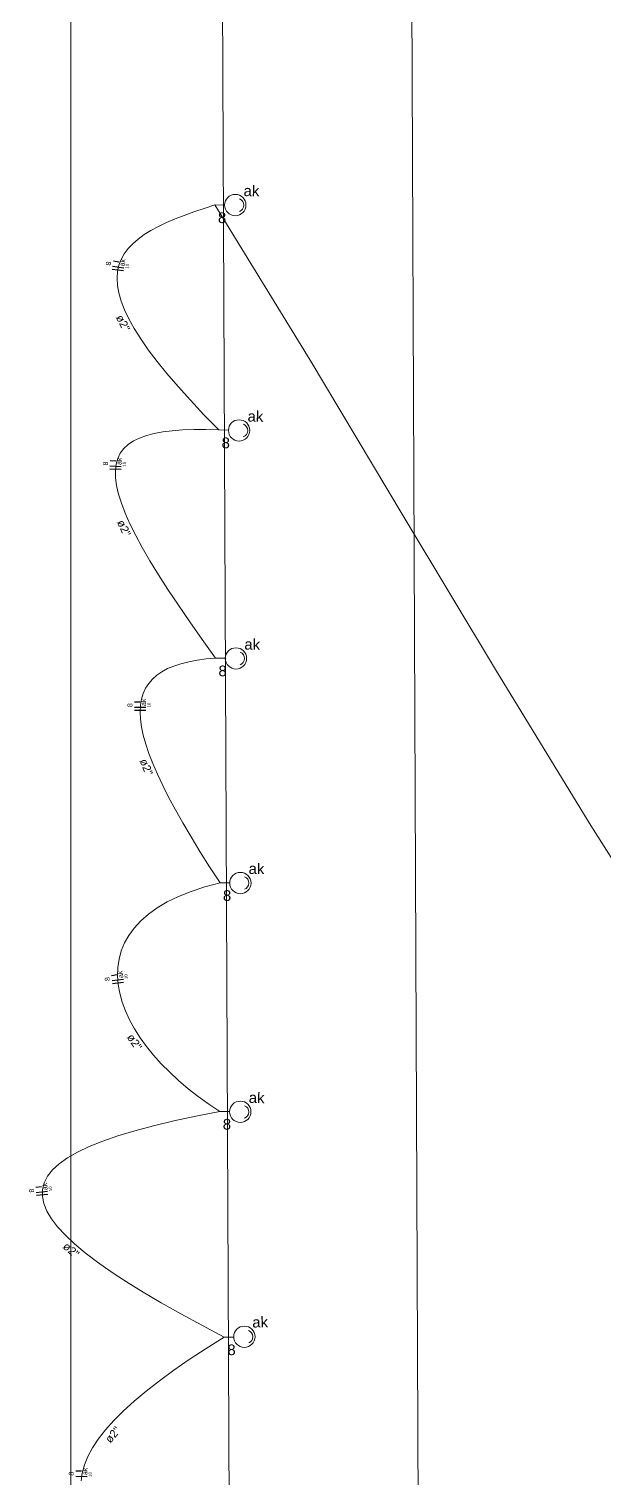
# Model space of a CAD drawing. Header units: millimetres. Extents: x -395 to 1008, y 9 to 692.
# Drawn here: x -136.81 to -129.19, y 46.81 to 65.99 of the extents above; entities that cross this region are included whole.
import ezdxf

# ---------------------------------------------------------------- set-up
doc = ezdxf.new("R2010")
doc.units = ezdxf.units.MM
doc.header["$LTSCALE"] = 0.1
doc.header["$MEASUREMENT"] = 0
for name, color, linetype, lineweight in [('.10 ultra fina', 240, 'Continuous', 5), ('.15', 150, 'Continuous', 15), ('.20', 130, 'Continuous', 5), ('.25', 70, 'Continuous', 5), ('.30', 50, 'Continuous', 5), ('.40 Interno parede', 27, 'Continuous', 5)]:
    doc.layers.add(name, color=color, linetype=linetype, lineweight=lineweight)
doc.styles.add('Arial', font='arial.ttf')

# ---------------------------------------------------------------- blocks, each defined once
blk = doc.blocks.new('eeetet')
at = {"layer": '.10 ultra fina', "color": 240, "lineweight": 5}
for p, q in [((556.944, 174.258), (556.942, 77.469)), ((561.322, 156.67), (561.563, 100.637)), ((558.822, 156.649), (559.063, 100.616))]:
    blk.add_line(p, q, dxfattribs=at)

msp = doc.modelspace()

# ---------------------------------------------------------------- linework, layer by layer
at = {"layer": '.15', "color": 150, "lineweight": 15}
for p, q in [((-134.222, 63.656), (-134.35, 63.657)), ((-134.171, 60.676), (-134.299, 60.679)), ((-134.213, 57.659), (-134.341, 57.661)), ((-134.155, 54.686), (-134.283, 54.687)), ((-134.156, 51.66), (-134.284, 51.663)), ((-134.102, 48.677), (-134.23, 48.674))]:
    msp.add_line(p, q, dxfattribs=at)
for centre in [(-134.081, 63.655), (-134.03, 60.673), (-134.072, 57.656), (-134.014, 54.684), (-134.015, 51.657), (-133.961, 48.68)]:
    msp.add_circle(centre, 0.141, dxfattribs=at)
for centre, start, end in [((-134.056, 63.654), 289.7758, 69.146), ((-134.005, 60.673), 289.0987, 68.4689), ((-134.047, 57.656), 289.2006, 68.5708), ((-133.989, 54.684), 289.6721, 69.0423), ((-133.99, 51.656), 289.0293, 68.3995), ((-133.936, 48.68), 291.4592, 70.8294)]:
    msp.add_arc(centre, 0.0881, start, end, dxfattribs=at)
at = {"layer": '.20', "color": 130, "lineweight": 20}
for points in [[(-134.35, 63.657), (-134.492, 63.612), (-134.628, 63.566), (-134.756, 63.519), (-134.878, 63.472), (-134.992, 63.423), (-135.098, 63.372), (-135.196, 63.319), (-135.286, 63.264), (-135.366, 63.205), (-135.437, 63.144), (-135.498, 63.079), (-135.549, 63.009), (-135.589, 62.936), (-135.619, 62.858), (-135.637, 62.775), (-135.644, 62.686), (-135.638, 62.592), (-135.62, 62.492), (-135.59, 62.385), (-135.546, 62.271), (-135.488, 62.15), (-135.417, 62.022), (-135.331, 61.885), (-135.231, 61.741), (-135.115, 61.587), (-134.985, 61.425), (-134.838, 61.254), (-134.675, 61.072), (-134.496, 60.881), (-134.299, 60.679)], [(-134.35, 63.657), (-133.093, 61.605), (-131.859, 59.545), (-130.629, 57.489), (-129.381, 55.445), (-128.096, 53.425), (-126.753, 51.437), (-125.331, 49.493), (-123.81, 47.603), (-122.17, 45.776), (-120.39, 44.023), (-118.45, 42.354), (-116.33, 40.779), (-114.008, 39.308), (-111.465, 37.952), (-108.68, 36.719), (-105.633, 35.622), (-102.303, 34.669), (-98.67, 33.871), (-94.713, 33.238), (-90.412, 32.78), (-85.747, 32.507)], [(-134.299, 60.679), (-134.469, 60.684), (-134.628, 60.684), (-134.777, 60.679), (-134.914, 60.67), (-135.039, 60.654), (-135.154, 60.633), (-135.257, 60.607), (-135.349, 60.573), (-135.429, 60.534), (-135.498, 60.487), (-135.556, 60.433), (-135.601, 60.372), (-135.635, 60.303), (-135.657, 60.226), (-135.667, 60.14), (-135.665, 60.046), (-135.651, 59.943), (-135.625, 59.831), (-135.587, 59.709), (-135.536, 59.578), (-135.474, 59.436), (-135.398, 59.284), (-135.311, 59.122), (-135.21, 58.948), (-135.097, 58.764), (-134.972, 58.568), (-134.834, 58.359), (-134.682, 58.139), (-134.518, 57.907), (-134.341, 57.661)], [(-134.341, 57.661), (-134.468, 57.649), (-134.587, 57.633), (-134.697, 57.612), (-134.799, 57.586), (-134.892, 57.556), (-134.976, 57.521), (-135.052, 57.48), (-135.119, 57.434), (-135.177, 57.383), (-135.226, 57.326), (-135.267, 57.263), (-135.298, 57.194), (-135.321, 57.119), (-135.334, 57.037), (-135.339, 56.949), (-135.334, 56.853), (-135.32, 56.751), (-135.297, 56.641), (-135.264, 56.524), (-135.223, 56.399), (-135.172, 56.266), (-135.111, 56.126), (-135.041, 55.977), (-134.962, 55.819), (-134.873, 55.653), (-134.774, 55.479), (-134.666, 55.295), (-134.548, 55.102), (-134.421, 54.899), (-134.283, 54.687)], [(-134.283, 54.687), (-134.483, 54.634), (-134.666, 54.574), (-134.832, 54.507), (-134.981, 54.434), (-135.113, 54.355), (-135.23, 54.271), (-135.331, 54.183), (-135.417, 54.089), (-135.488, 53.992), (-135.545, 53.891), (-135.588, 53.786), (-135.618, 53.679), (-135.634, 53.568), (-135.637, 53.456), (-135.629, 53.341), (-135.608, 53.226), (-135.575, 53.109), (-135.532, 52.991), (-135.478, 52.873), (-135.413, 52.755), (-135.338, 52.638), (-135.254, 52.521), (-135.161, 52.406), (-135.059, 52.292), (-134.948, 52.18), (-134.83, 52.07), (-134.704, 51.963), (-134.57, 51.86), (-134.43, 51.759), (-134.284, 51.663)], [(-134.284, 51.663), (-134.601, 51.601), (-134.894, 51.537), (-135.164, 51.472), (-135.41, 51.406), (-135.633, 51.338), (-135.834, 51.269), (-136.011, 51.197), (-136.166, 51.123), (-136.298, 51.048), (-136.408, 50.969), (-136.496, 50.889), (-136.563, 50.805), (-136.607, 50.719), (-136.63, 50.63), (-136.632, 50.538), (-136.613, 50.442), (-136.572, 50.343), (-136.511, 50.24), (-136.43, 50.134), (-136.328, 50.024), (-136.206, 49.909), (-136.064, 49.791), (-135.902, 49.668), (-135.72, 49.541), (-135.519, 49.409), (-135.299, 49.272), (-135.06, 49.131), (-134.802, 48.984), (-134.525, 48.832), (-134.23, 48.674)], [(-136.118, 46.774), (-136.106, 46.877), (-136.077, 46.985), (-136.032, 47.095), (-135.97, 47.209), (-135.892, 47.326), (-135.798, 47.447), (-135.688, 47.571), (-135.561, 47.698), (-135.418, 47.828), (-135.26, 47.961), (-135.085, 48.098), (-134.895, 48.237), (-134.689, 48.38), (-134.467, 48.526), (-134.23, 48.674)]]:
    msp.add_lwpolyline(points, dxfattribs=at)
at = {"layer": '.25', "color": 70, "lineweight": 25}
for p, q in [((-135.619, 62.901), (-135.693, 62.911)), ((-135.56, 62.783), (-135.709, 62.804)), ((-135.555, 62.82), (-135.703, 62.841)), ((-135.661, 60.267), (-135.736, 60.271)), ((-135.591, 60.155), (-135.741, 60.162)), ((-135.59, 60.193), (-135.739, 60.2)), ((-135.339, 57.076), (-135.414, 57.076)), ((-135.264, 57.005), (-135.414, 57.005)), ((-135.264, 56.968), (-135.414, 56.967)), ((-135.645, 53.468), (-135.719, 53.458)), ((-135.561, 53.407), (-135.71, 53.388)), ((-135.557, 53.37), (-135.705, 53.351)), ((-136.644, 50.664), (-136.718, 50.657)), ((-136.562, 50.601), (-136.712, 50.587)), ((-136.559, 50.563), (-136.708, 50.549)), ((-136.041, 46.827), (-136.191, 46.833)), ((-136.114, 46.901), (-136.188, 46.904))]:
    msp.add_line(p, q, dxfattribs=at)

# ---------------------------------------------------------------- block references
at = {"layer": '.30'}
msp.add_blockref('eeetet', (-693.2, -60.087), dxfattribs=at)

# ---------------------------------------------------------------- texts
at = {"layer": '.40 Interno parede', "color": 27, "attachment_point": 8, "line_spacing_factor": 0.9, "style": 'Arial'}
for s, insert, char_height, width, rotation in [('ak', (-133.868, 63.771), 0.1412, 0.4119, 359.4627), ('8', (-134.256, 63.415), 0.141, 0.2169, 359.4627), ('8', (-135.725, 62.878), 0.0653, 0.10011, 81.8418), ('ak', (-135.541, 62.89), 0.0653, 0.19011, 81.8418), ('10', (-135.49, 62.844), 0.0406, 0.12235, 81.8418), ('ø2"', (-135.614, 62.069), 0.1059, 0.44137, 297.3369), ('ak', (-133.816, 60.787), 0.1412, 0.4119, 358.7809), ('8', (-134.208, 60.436), 0.141, 0.2169, 358.7809), ('8', (-135.764, 60.234), 0.0653, 0.10011, 87.3995), ('ak', (-135.583, 60.264), 0.0653, 0.19011, 87.3995), ('10', (-135.528, 60.224), 0.0406, 0.12235, 87.3995), ('ø2"', (-135.603, 59.357), 0.1059, 0.44137, 295.1998), ('ak', (-133.858, 57.77), 0.1412, 0.4119, 358.8841), ('8', (-134.25, 57.419), 0.141, 0.2169, 358.8841), ('8', (-135.44, 57.038), 0.0653, 0.10011, 90.1038), ('ak', (-135.261, 57.076), 0.0653, 0.19011, 90.1038), ('10', (-135.203, 57.039), 0.0406, 0.12235, 90.1038), ('ø2"', (-135.308, 56.198), 0.1059, 0.44137, 292.186), ('ak', (-133.801, 54.801), 0.1412, 0.4119, 359.3596), ('8', (-134.19, 54.446), 0.141, 0.2169, 359.3596), ('ak', (-135.567, 53.478), 0.0653, 0.19011, 97.3002), ('8', (-135.74, 53.418), 0.0653, 0.10011, 97.3002), ('10', (-135.506, 53.448), 0.0406, 0.12235, 97.3002), ('ø2"', (-135.459, 52.55), 0.1059, 0.44137, 304.1322), ('ak', (-133.8, 51.771), 0.1412, 0.4119, 358.7122), ('8', (-134.193, 51.42), 0.141, 0.2169, 358.7122), ('8', (-136.741, 50.617), 0.0653, 0.10011, 95.3292), ('ak', (-136.566, 50.671), 0.0653, 0.19011, 95.3292), ('10', (-136.506, 50.639), 0.0406, 0.12235, 95.3292), ('ø2"', (-136.288, 49.786), 0.1059, 0.44137, 318.6051), ('ak', (-133.751, 48.802), 0.1412, 0.4119, 1.1472), ('8', (-134.129, 48.435), 0.141, 0.2169, 1.1472), ('ø2"', (-135.658, 47.349), 0.1059, 0.44137, 50.0484), ('8', (-136.216, 46.867), 0.0653, 0.10011, 87.7604), ('ak', (-136.035, 46.898), 0.0653, 0.19011, 87.7604), ('10', (-135.98, 46.858), 0.0406, 0.12235, 87.7604)]:
    msp.add_mtext(s, dxfattribs=dict(at, insert=insert, char_height=char_height, width=width, rotation=rotation))

doc.saveas('drawing.dxf')
